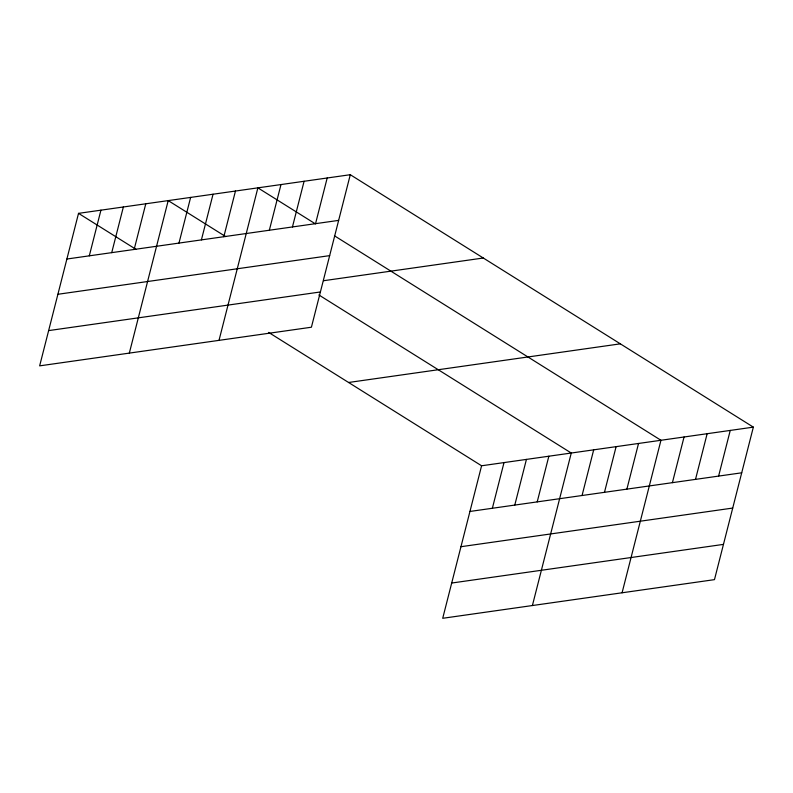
<?xml version="1.0" encoding="UTF-8"?>
<svg xmlns="http://www.w3.org/2000/svg" width="793" height="793" viewBox="0 0 793 793"><rect width="100%" height="100%" fill="white"/><g stroke="black" fill="none" stroke-linecap="round" stroke-linejoin="round"><path stroke-width="1.19" d="M350.288 174.708L78.527 213.357L39.65 365.86L311.411 327.222L350.288 174.708L753.35 427.14L714.473 579.643L442.712 618.292L481.589 465.778L753.35 427.14M89.302 255.832L100.939 210.165M111.724 252.65L123.361 206.983M134.146 249.458L145.783 203.791M129.328 353.113L168.205 200.599L225.638 236.572M178.98 243.084L190.627 197.417M201.402 239.892L213.049 194.226M223.824 236.71L235.462 191.034M219.017 340.356L257.884 187.852L315.327 223.824M269.342 230.238L280.99 184.571M292.448 226.947L304.086 181.28M315.545 223.666L327.182 177.999M492.364 508.263L504.011 462.597M514.786 505.072L526.433 459.405M537.208 501.89L548.845 456.223M532.4 605.535L571.267 453.031L318.865 294.956M582.052 495.506L593.689 449.839M604.474 492.324L616.111 446.657M626.886 489.132L638.534 443.465M622.079 592.787L660.956 440.274L334.468 235.808M672.414 482.659L684.052 436.993M695.511 479.378L707.148 433.712M718.607 476.087L730.254 430.421M66.88 259.024L338.641 220.385M57.899 294.282L329.66 255.633M323.633 280.712L483.294 258.012M48.641 330.602L320.402 291.963M348.573 382.484L620.334 343.835M469.952 511.455L741.713 472.806M460.961 546.704L732.722 508.065M451.703 583.033L723.464 544.385M78.527 213.357L135.96 249.329M268.639 332.416L481.589 465.778"/></g></svg>
